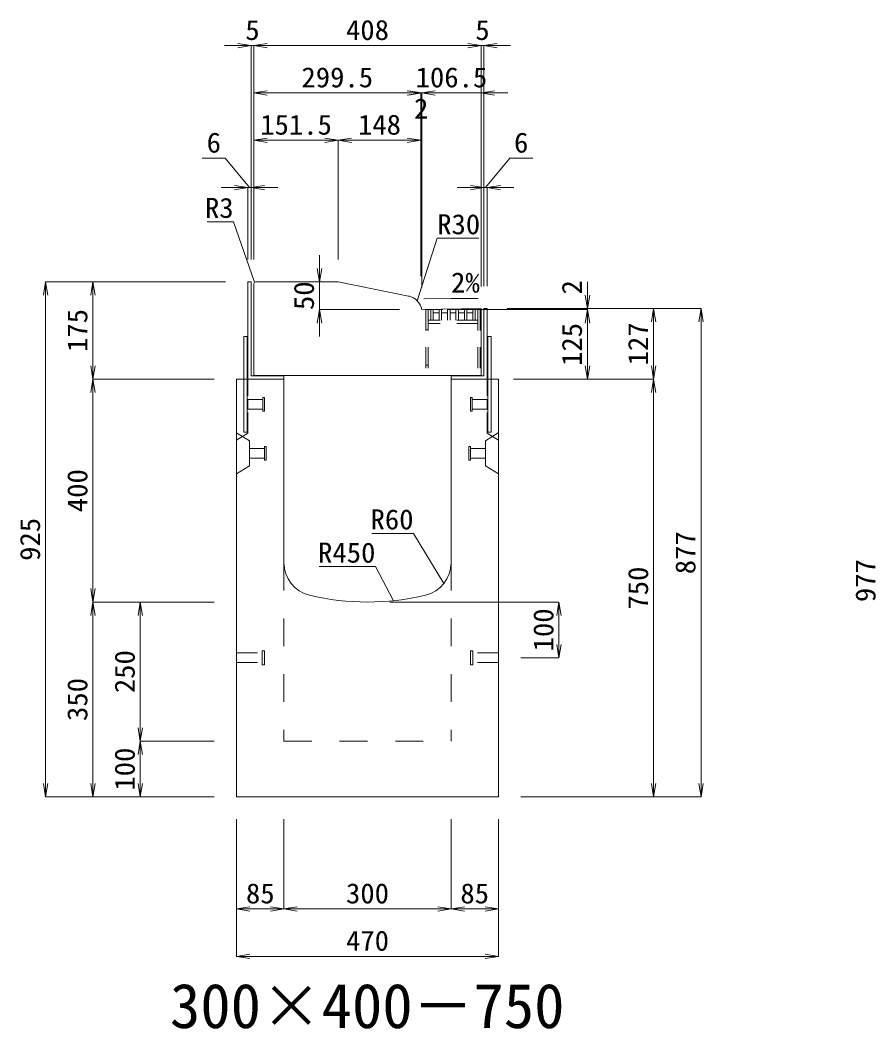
# Model space of a CAD drawing. Units: millimetres at full size. Extents: x -1809 to 57027, y -20349 to 17321.
# Drawn here: x 3276 to 4813, y -8812 to -7001 of the extents above; entities that cross this region are included whole.
import ezdxf
from ezdxf.enums import TextEntityAlignment as Align

# ---------------------------------------------------------------- set-up
doc = ezdxf.new("R2010")
doc.units = ezdxf.units.MM
doc.header["$LTSCALE"] = 50
for name, pattern in [('USER1', [2, 1, -1]), ('USER2', [1.35, 0.75, -0.6]), ('USER3', [1.35, 0.75, -0.6])]:
    doc.linetypes.add(name, pattern=pattern)
for name, color, linetype, lineweight in [('インサート', 3, 'USER2', 9), ('受枠', 3, 'Continuous', 5), ('寸法線', 7, 'Continuous', 13), ('引出線', 4, 'Continuous', 13), ('本体', 2, 'Continuous', 13), ('補助線', 8, 'Continuous', 13), ('ｸﾞﾚｰﾁﾝｸﾞ', 7, 'USER3', 9)]:
    doc.layers.add(name, color=color, linetype=linetype, lineweight=lineweight)
doc.layers.add('文字', color=7, linetype='Continuous')
doc.styles.add('ＭＳ 明朝', font='')
doc.styles.get('ＭＳ 明朝').set_extended_font_data('MS Mincho')

# ---------------------------------------------------------------- blocks, each defined once
blk = doc.blocks.new('open_arrow')
at = {"color": 0, "linetype": 'Continuous', "lineweight": -2}
blk.add_lwpolyline([(7.5, 1.25), (0, 0), (7.5, -1.25)], dxfattribs=at)

msp = doc.modelspace()

# ---------------------------------------------------------------- linework, layer by layer
at = {"layer": 'インサート'}
for p, q in [((3715, -7678.55), (3712, -7678.55)), ((3712, -7678.55), (3712, -7703.55)), ((3715, -7703.55), (3715, -7678.55)), ((4085, -7678.55), (4088, -7678.55)), ((4085, -7703.55), (4085, -7678.55)), ((4088, -7678.55), (4088, -7703.55)), ((3685, -7682.55), (3712, -7682.55)), ((3685, -7682.55), (3685, -7699.55)), ((4115, -7682.55), (4088, -7682.55)), ((4115, -7682.55), (4115, -7699.55)), ((3685, -7699.55), (3712, -7699.55)), ((3712, -7703.55), (3715, -7703.55)), ((4088, -7703.55), (4085, -7703.55)), ((4115, -7699.55), (4088, -7699.55)), ((3718.2, -7766.55), (3715.2, -7766.55)), ((3715.2, -7766.55), (3715.2, -7791.55)), ((3718.2, -7791.55), (3718.2, -7766.55)), ((4081.8, -7766.55), (4084.8, -7766.55)), ((4081.8, -7791.55), (4081.8, -7766.55)), ((4084.8, -7766.55), (4084.8, -7791.55)), ((3688.2, -7770.55), (3715.2, -7770.55)), ((3688.2, -7770.55), (3688.2, -7787.55)), ((4111.8, -7770.55), (4084.8, -7770.55)), ((4111.8, -7770.55), (4111.8, -7787.55)), ((3688.2, -7787.55), (3715.2, -7787.55)), ((3715.2, -7791.55), (3718.2, -7791.55)), ((4084.8, -7791.55), (4081.8, -7791.55)), ((4111.8, -7787.55), (4084.8, -7787.55)), ((3665, -8137.55), (3711, -8137.55)), ((3665, -8154.55), (3665, -8137.55)), ((3711, -8158.55), (3711, -8133.55)), ((3711, -8133.55), (3715, -8133.55)), ((3715, -8158.55), (3715, -8133.55)), ((4085, -8133.55), (4089, -8133.55)), ((4085, -8133.55), (4085, -8158.55)), ((4089, -8133.55), (4089, -8158.55)), ((4135, -8137.55), (4089, -8137.55)), ((4135, -8137.55), (4135, -8154.55)), ((3665, -8154.55), (3711, -8154.55)), ((3715, -8158.55), (3711, -8158.55)), ((4089, -8158.55), (4085, -8158.55)), ((4135, -8154.55), (4089, -8154.55))]:
    msp.add_line(p, q, dxfattribs=at)
at = {"layer": '受枠'}
for p, q in [((3685, -7471.05), (3685, -7646.05)), ((3685, -7471.05), (3691, -7471.05)), ((3685, -7471.05), (3691, -7471.05)), ((3691, -7471.05), (3691, -7640.05)), ((4109, -7519.06), (4109, -7640.05)), ((4109, -7519.06), (4115, -7519.06)), ((4115, -7646.05), (4115, -7519.06)), ((3678, -7741.05), (3678, -7569.06)), ((3684, -7569.06), (3678, -7569.06)), ((3684, -7741.05), (3684, -7569.06)), ((4116, -7741.05), (4116, -7569.06)), ((4116, -7569.06), (4122, -7569.06)), ((4122, -7741.05), (4122, -7569.06)), ((3691, -7640.05), (3750, -7640.05)), ((3750, -7646.05), (3750, -7640.05)), ((4050, -7640.05), (4050, -7646.05)), ((4050, -7640.05), (4109, -7640.05)), ((4050, -7646.05), (4050, -7640.05)), ((3750, -7646.05), (3685, -7646.05)), ((4115, -7646.05), (4050, -7646.05)), ((3684, -7741.05), (3678, -7741.05)), ((4116, -7741.05), (4122, -7741.05))]:
    msp.add_line(p, q, dxfattribs=at)
at = {"layer": '寸法線'}
for p, q in [((3744, -7046.93), (3643, -7046.93)), ((3691, -7431.03), (3691, -7046.93)), ((3696, -7431.03), (3696, -7046.93)), ((4104, -7046.93), (3696, -7046.93)), ((3696, -7431.03), (3696, -7046.93)), ((4056, -7046.93), (4157, -7046.93)), ((4104, -7479.23), (4104, -7046.93)), ((4104, -7479.23), (4104, -7046.93)), ((4109, -7479.04), (4109, -7046.93)), ((3995.51, -7131.93), (3696, -7131.93)), ((3696, -7431.03), (3696, -7131.93)), ((3947.51, -7131.93), (4045.44, -7131.93)), ((3949.44, -7131.93), (4152, -7131.93)), ((3995.51, -7461.09), (3995.51, -7131.93)), ((3995.51, -7461.09), (3995.51, -7131.93)), ((3997.44, -7481.08), (3997.44, -7131.93)), ((3997.44, -7481.08), (3997.44, -7131.93)), ((4104, -7479.23), (4104, -7131.93)), ((3696, -7216.93), (3847.5, -7216.93)), ((3696, -7431.03), (3696, -7216.93)), ((3847.5, -7431.03), (3847.5, -7216.93)), ((3847.5, -7216.93), (3995.51, -7216.93)), ((3847.5, -7431.03), (3847.5, -7216.93)), ((3995.51, -7461.09), (3995.51, -7216.93)), ((3644.67, -7249.13), (3603.44, -7249.13)), ((3688, -7301.93), (3644.67, -7249.13)), ((4112, -7301.93), (4155.33, -7249.13)), ((4155.33, -7249.13), (4196.56, -7249.13)), ((3739, -7301.93), (3637, -7301.93)), ((3685, -7431.03), (3685, -7301.93)), ((3691, -7431.03), (3691, -7301.93)), ((4061, -7301.93), (4163, -7301.93)), ((4109, -7479.04), (4109, -7301.93)), ((4115, -7479.04), (4115, -7301.93)), ((3813.83, -7569.11), (3813.83, -7423.05)), ((3322.06, -8396.05), (3322.06, -7471.05)), ((3644.98, -7471.05), (3322.06, -7471.05)), ((3407.06, -7471.05), (3407.06, -7646.05)), ((3644.98, -7471.05), (3407.06, -7471.05)), ((3813.83, -7471.05), (3807.48, -7471.05)), ((4294.94, -7569.1), (4294.94, -7471.25)), ((3957.42, -7521.11), (3813.83, -7521.11)), ((4044.46, -7521.1), (4294.94, -7521.1)), ((4044.46, -7521.1), (4294.94, -7521.1)), ((4151.02, -7519.25), (4294.94, -7519.25)), ((4155.02, -7519.06), (4413.78, -7519.06)), ((4155.02, -7519.06), (4498.78, -7519.06)), ((4294.94, -7646.05), (4294.94, -7521.1)), ((4413.78, -7519.06), (4413.78, -7646.05)), ((4498.78, -7519.06), (4498.78, -8396.05)), ((3624.98, -7646.05), (3407.06, -7646.05)), ((3407.06, -7646.05), (3407.06, -8046.05)), ((3624.98, -7646.05), (3407.06, -7646.05)), ((4162.02, -7646.05), (4294.94, -7646.05)), ((4175.02, -7646.05), (4413.78, -7646.05)), ((4175.02, -7646.05), (4413.78, -7646.05)), ((4413.78, -7646.05), (4413.78, -8396.05)), ((3624.98, -8046.05), (3407.06, -8046.05)), ((3407.06, -8396.05), (3407.06, -8046.05)), ((3624.98, -8046.05), (3407.06, -8046.05)), ((3492.06, -8046.05), (3492.06, -8296.05)), ((3624.98, -8046.05), (3492.06, -8046.05)), ((3940.02, -8046.05), (4243.78, -8046.05)), ((4243.78, -8046.05), (4243.78, -8146.05)), ((4175.02, -8146.05), (4243.78, -8146.05)), ((3624.98, -8296.05), (3492.06, -8296.05)), ((3492.06, -8296.05), (3492.06, -8396.05)), ((3624.98, -8296.05), (3492.06, -8296.05)), ((3624.98, -8396.05), (3322.06, -8396.05)), ((3624.98, -8396.05), (3407.06, -8396.05)), ((3624.98, -8396.05), (3492.06, -8396.05)), ((4175.02, -8396.05), (4413.78, -8396.05)), ((4175.02, -8396.05), (4498.78, -8396.05)), ((3665, -8436.07), (3665, -8597.21)), ((3665, -8436.07), (3665, -8682.21)), ((3750, -8436.07), (3750, -8597.21)), ((3750, -8436.07), (3750, -8597.21)), ((4050, -8436.07), (4050, -8597.21)), ((4050, -8436.07), (4050, -8597.21)), ((4135, -8436.07), (4135, -8597.21)), ((4135, -8436.07), (4135, -8682.21)), ((3665, -8597.21), (3750, -8597.21)), ((3750, -8597.21), (4050, -8597.21)), ((4050, -8597.21), (4135, -8597.21)), ((3665, -8682.21), (4135, -8682.21))]:
    msp.add_line(p, q, dxfattribs=at)
at = {"layer": '引出線'}
for points in [[(3696.88, -7471.93), (3659.65, -7363.53), (3611.92, -7363.53)], [(3989.42, -7505.21), (4025.11, -7392.88), (4099.79, -7392.88)], [(4001.31, -7501.75), (4050.05, -7501.21), (4098.81, -7501.21)], [(4037.07, -8012.74), (3982.66, -7922.84), (3907.98, -7922.84)], [(3946.44, -8043.65), (3914.22, -7982.51), (3813.21, -7982.51)]]:
    msp.add_lwpolyline(points, dxfattribs=at)
at = {"layer": '本体', "lineweight": 20}
for p, q in [((3696, -7474.05), (3696, -7639.05)), ((3847.5, -7471.05), (3698.95, -7471.05)), ((3973.81, -7496.66), (3847.5, -7471.05)), ((3997.44, -7521.1), (4104, -7519.25)), ((4104, -7639.05), (4104, -7519.25)), ((4104, -7639.05), (3696, -7639.05))]:
    msp.add_line(p, q, dxfattribs=at)
at = {"layer": '本体'}
for p, q in [((3665, -7646.05), (3665, -8396.05)), ((3665, -7646.05), (3750, -7646.05)), ((3750, -7646.05), (3750, -7975.53)), ((4050, -7646.05), (4050, -7975.53)), ((4050, -7646.05), (4135, -7646.05)), ((4135, -7646.05), (4135, -8396.05)), ((3665, -8396.05), (4135, -8396.05))]:
    msp.add_line(p, q, dxfattribs=at)
at = {"layer": '本体', "linetype": 'USER2', "lineweight": 9}
for p, q in [((3685, -7743.05), (3685, -7646.05)), ((4115, -7743.05), (4115, -7646.05)), ((3665, -7755.55), (3685, -7743.05)), ((4135, -7755.55), (4115, -7743.05))]:
    msp.add_line(p, q, dxfattribs=at)
at = {"layer": '本体', "lineweight": 9}
for p, q in [((3665, -7742.05), (3688.2, -7756.55)), ((4134.58, -7742.31), (4111.8, -7756.55)), ((3688.2, -7756.55), (3688.2, -7801.55)), ((4111.8, -7756.55), (4111.8, -7801.55)), ((3688.2, -7801.55), (3665, -7816.05)), ((4111.8, -7801.55), (4135, -7816.05))]:
    msp.add_line(p, q, dxfattribs=at)
at = {"layer": '本体', "linetype": 'USER1', "lineweight": 15}
for p, q in [((3750, -7975.53), (3750, -8296.05)), ((4050, -7975.53), (4050, -8296.05)), ((3750, -8296.05), (4050, -8296.05))]:
    msp.add_line(p, q, dxfattribs=at)
at = {"layer": '本体', "lineweight": 20}
for centre, radius, start, end in [((3699, -7474.05), 3, 90, 180), ((3967.85, -7526.06), 30, 9.51572, 78.54145)]:
    msp.add_arc(centre, radius, start, end, dxfattribs=at)
at = {"layer": '本体'}
for centre, radius, start, end in [((3810, -7975.53), 60, 180, 256.65764), ((3990, -7975.53), 60, 283.34236, 0), ((3900, -7596.05), 450, 256.65764, 283.34236)]:
    msp.add_arc(centre, radius, start, end, dxfattribs=at)
at = {"layer": '補助線'}
msp.add_line((3973.82, -7496.71), (3975.55, -7497.06), dxfattribs=at)
at = {"layer": 'ｸﾞﾚｰﾁﾝｸﾞ', "linetype": 'USER2', "lineweight": 5}
for p, q in [((4102.5, -7521.05), (4004.5, -7521.05)), ((4004.5, -7521.05), (4004.5, -7639.05)), ((4009, -7521.05), (4009, -7639.05)), ((4013.5, -7540.05), (4013.5, -7521.05)), ((4018, -7540.05), (4018, -7521.05)), ((4018, -7527.05), (4028.6, -7527.05)), ((4028.6, -7540.05), (4028.6, -7521.05)), ((4033.1, -7540.05), (4033.1, -7521.05)), ((4033.1, -7527.05), (4043.7, -7527.05)), ((4043.7, -7540.05), (4043.7, -7521.05)), ((4048.2, -7540.05), (4048.2, -7521.05)), ((4048.2, -7527.05), (4058.8, -7527.05)), ((4058.8, -7540.05), (4058.8, -7521.05)), ((4063.3, -7540.05), (4063.3, -7521.05)), ((4063.3, -7527.05), (4073.9, -7527.05)), ((4073.9, -7540.05), (4073.9, -7521.05)), ((4078.4, -7540.05), (4078.4, -7521.05)), ((4078.4, -7527.05), (4089, -7527.05)), ((4089, -7540.05), (4089, -7521.05)), ((4093.5, -7540.05), (4093.5, -7521.05)), ((4098, -7521.05), (4098, -7639.05)), ((4102.5, -7521.05), (4102.5, -7639.05)), ((4098, -7540.05), (4009, -7540.05)), ((4098, -7546.05), (4009, -7546.05)), ((4009, -7557.55), (4004.5, -7557.55)), ((4009, -7620.55), (4004.5, -7620.55))]:
    msp.add_line(p, q, dxfattribs=at)

# ---------------------------------------------------------------- block references
at = {"layer": '寸法線', "xscale": 3.2, "yscale": 3.2}
for p, rotation in [((3691, -7046.93), 180), ((4104, -7046.93), 180), ((4104, -7046.93), 180), ((3995.51, -7131.93), 180), ((3995.51, -7131.93), 180), ((3997.44, -7131.93), 180), ((3847.5, -7216.93), 180), ((3995.51, -7216.93), 180), ((3685, -7301.93), 180), ((4109, -7301.93), 180), ((3813.83, -7471.05), 90), ((3322.06, -7471.05), 270), ((3407.06, -7471.05), 270), ((4294.94, -7519.25), 90), ((3813.83, -7521.11), 270), ((4294.94, -7521.1), 270), ((4294.94, -7521.1), 270), ((4413.78, -7519.06), 270), ((4498.78, -7519.06), 270), ((3407.06, -7646.05), 90), ((4294.94, -7646.05), 90), ((4413.78, -7646.05), 90), ((3407.06, -7646.05), 270), ((4413.78, -7646.05), 270), ((3407.06, -8046.05), 90), ((3407.06, -8046.05), 270), ((3492.06, -8046.05), 270), ((4243.78, -8046.05), 270), ((4243.78, -8146.05), 90), ((3492.06, -8296.05), 90), ((3492.06, -8296.05), 270), ((3322.06, -8396.05), 90), ((3407.06, -8396.05), 90), ((3492.06, -8396.05), 90), ((4413.78, -8396.05), 90), ((4498.78, -8396.05), 90), ((3750, -8597.21), 180), ((4050, -8597.21), 180), ((4135, -8597.21), 180), ((4135, -8682.21), 180)]:
    msp.add_blockref('open_arrow', p, dxfattribs=dict(at, rotation=rotation))
for p in [(3696, -7046.93), (3696, -7046.93), (4109, -7046.93), (3696, -7131.93), (3997.44, -7131.93), (4104, -7131.93), (3696, -7216.93), (3847.5, -7216.93), (3691, -7301.93), (4115, -7301.93), (3665, -8597.21), (3750, -8597.21), (4050, -8597.21), (3665, -8682.21)]:
    msp.add_blockref('open_arrow', p, dxfattribs=at)
at = {"layer": '引出線', "xscale": 0.0533, "yscale": 0.0533}
for p, rotation in [((3696.88, -7471.93), 109), ((3989.42, -7505.21), 72.4), ((4001.31, -7501.75), 0.6), ((4037.07, -8012.74), 121.2), ((3946.44, -8043.65), 117.8)]:
    msp.add_blockref('open_arrow', p, dxfattribs=dict(at, rotation=rotation))

# ---------------------------------------------------------------- texts
at = {"layer": '寸法線', "style": 'ＭＳ 明朝', "width": 1.05}
for s, p in [('5', (3693.5, -7018.91)), ('408', (3900, -7018.91)), ('5', (4106.5, -7018.91)), ('299.5', (3845.75, -7103.91)), ('106.5', (4050.72, -7103.91)), ('2', (3996.47, -7159.95)), ('148', (3921.5, -7188.91)), ('151.5', (3771.75, -7188.91)), ('6', (3624.05, -7221.11)), ('6', (4175.95, -7221.11)), ('85', (3707.5, -8569.19)), ('300', (3900, -8569.19)), ('85', (4092.5, -8569.19)), ('470', (3900, -8654.19))]:
    msp.add_text(s, height=36.03, dxfattribs=at).set_placement(p, align=Align.MIDDLE_CENTER)
for s, p in [('50', (3785.81, -7496.08)), ('2', (4266.92, -7480.99)), ('175', (3379.04, -7558.55)), ('125', (4266.92, -7583.58)), ('127', (4385.76, -7582.56)), ('400', (3379.04, -7846.05)), ('925', (3294.04, -7933.55)), ('877', (4470.76, -7957.56)), ('750', (4385.76, -8021.05)), ('977', (4794.04, -8007.55)), ('100', (4215.76, -8096.05)), ('250', (3464.04, -8171.05)), ('350', (3379.04, -8221.05)), ('100', (3464.04, -8346.05))]:
    msp.add_text(s, height=36.03, rotation=90, dxfattribs=at).set_placement(p, align=Align.MIDDLE_CENTER)
at = {"layer": '引出線', "style": 'ＭＳ 明朝', "width": 1.05}
for s, p in [('R3', (3659.65, -7320.33)), ('R60', (3982.66, -7879.64)), ('R450', (3914.22, -7939.31))]:
    msp.add_text(s, height=36.03, dxfattribs=at).set_placement(p, align=Align.TOP_RIGHT)
for s, p in [('R30', (4025.11, -7349.68)), ('2%', (4050.05, -7454.3))]:
    msp.add_text(s, height=36.03, dxfattribs=at).set_placement(p, align=Align.TOP_LEFT)
at = {"layer": '文字', "style": 'ＭＳ 明朝'}
msp.add_text('300×400－750', height=80.06, dxfattribs=at).set_placement((3899.52, -8771.03), align=Align.MIDDLE_CENTER)

doc.saveas('drawing.dxf')
